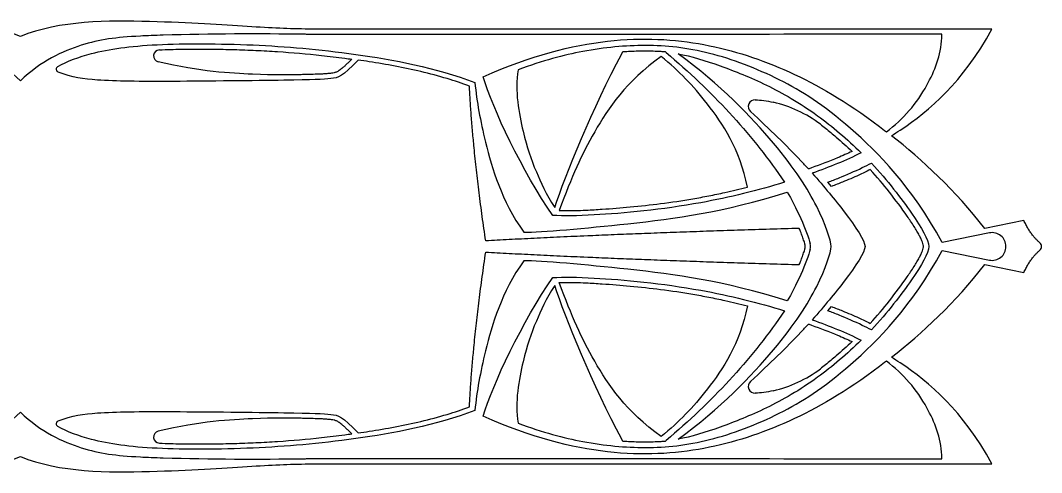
# Model space of a CAD drawing. Header units: millimetres. Extents: x -143 to 143, y -142 to 141.
# Drawn here: x -96.7 to -50.89, y -42.84 to -22.57 of the extents above; entities that cross this region are included whole.
import ezdxf

# ---------------------------------------------------------------- set-up
doc = ezdxf.new("R2010")
doc.units = ezdxf.units.MM
doc.header["$MEASUREMENT"] = 0
doc.layers.add('Layer 03', color=5, linetype='Continuous')

msp = doc.modelspace()

# ---------------------------------------------------------------- linework, layer by layer
at = {"layer": 'Layer 03'}
for p, q in [((-69.728, -24.071), (-69.674, -23.971)), ((-67.781, -23.968), (-67.74, -24.004)), ((-62.562, -29.622), (-62.421, -29.826)), ((-60.32, -30.015), (-60.476, -29.822)), ((-51.691, -31.545), (-53.438, -31.897)), ((-53.236, -32.097), (-55.351, -32.523)), ((-55.351, -32.89), (-53.236, -33.315)), ((-53.438, -33.516), (-51.691, -33.868)), ((-62.421, -35.586), (-62.562, -35.791)), ((-60.476, -35.591), (-60.32, -35.397)), ((-69.674, -41.441), (-69.728, -41.342)), ((-67.74, -41.409), (-67.781, -41.444))]:
    msp.add_line(p, q, dxfattribs=at)
for centre, radius, start, end in [((-86.203, -167.522), 144.345, 89.08945, 91.62306), ((-90.457, -24.161), 0.269, 92.623, 256.6897), ((-94.956, -24.758), 0.139, 119.2658, 248.7387), ((-61.71, -22.369), 6.466, 306.5798, 331.3087), ((-63.747, -26.433), 0.304, 88.0144, 227.5095), ((-64.143, -31.598), 5.491, 52.7266, 77.2725), ((-53.114, -32.706), 0.622, 360, 101.3876), ((-61.84, -32.706), 0.342, 347.339, 12.6629), ((-61.828, -32.706), 0.567, 347.5247, 12.4753), ((-53.114, -32.706), 0.622, 258.6124, 0), ((-51.112, -32.706), 0.217, 360, 49.9147), ((-51.112, -32.706), 0.217, 310.0853, 0), ((-61.71, -43.043), 6.466, 28.6913, 53.4202), ((-64.143, -33.815), 5.491, 282.7275, 307.2734), ((-63.747, -38.979), 0.304, 132.4905, 271.9856), ((-94.956, -40.655), 0.139, 111.2613, 240.7342), ((-90.457, -41.251), 0.269, 103.3103, 267.377), ((-86.203, 102.109), 144.345, 268.37694, 270.91055)]:
    msp.add_arc(centre, radius, start, end, dxfattribs=at)
for points, degree in [([(-96.701, -23.289), (-98.455, -22.572), (-102.867, -22.573), (-107.224, -22.876), (-109.485, -22.986), (-111.636, -22.959), (-140.279, -22.959)], 3), ([(-53.122, -22.959), (-81.766, -22.959), (-83.916, -22.986), (-86.178, -22.876), (-90.535, -22.573), (-94.947, -22.572), (-96.701, -23.289)], 3), ([(-72.736, -30.961), (-72.276, -29.57), (-70.989, -26.405), (-69.728, -24.071)], 3), ([(-64.091, -30.047), (-64.425, -28.34), (-65.996, -26.03), (-67.127, -24.876), (-67.959, -24.183)], 3), ([(-67.74, -24.004), (-65.674, -25.761), (-63.964, -27.581), (-62.562, -29.622)], 3), ([(-60.333, -32.706), (-60.333, -32.444), (-60.827, -30.998), (-62.503, -28.352), (-65.305, -25.457), (-67.201, -24.066)], 3), ([(-72.823, -31.311), (-74.16, -29.388), (-75.536, -26.504), (-75.94, -25.096)], 3), ([(-75.828, -32.457), (-76.408, -28.527), (-76.56, -25.519)], 2), ([(-63.736, -26.13), (-63.497, -26.138), (-63.225, -26.176), (-62.934, -26.242)], 3), ([(-53.438, -31.897), (-54.758, -30.193), (-56.266, -28.811), (-57.627, -27.74)], 3), ([(-58.985, -28.505), (-59.687, -28.855), (-60.401, -29.145), (-61.185, -29.42)], 3), ([(-62.304, -30.269), (-61.95, -30.849), (-61.389, -32.066), (-61.274, -32.584)], 3), ([(-50.972, -32.54), (-51.38, -32.197), (-51.691, -31.545)], 2), ([(-61.764, -31.893), (-70.463, -32.152), (-75.828, -32.457)], 2), ([(-76.56, -39.893), (-76.408, -36.885), (-75.828, -32.956)], 2), ([(-75.828, -32.956), (-70.463, -33.26), (-61.764, -33.519)], 2), ([(-67.201, -41.346), (-65.305, -39.955), (-62.503, -37.06), (-60.827, -34.414), (-60.333, -32.969), (-60.333, -32.706)], 3), ([(-61.274, -32.829), (-61.389, -33.347), (-61.95, -34.563), (-62.304, -35.144)], 3), ([(-51.691, -33.868), (-51.38, -33.215), (-50.972, -32.872)], 2), ([(-57.627, -37.672), (-56.266, -36.601), (-54.758, -35.219), (-53.438, -33.516)], 3), ([(-75.94, -40.316), (-75.536, -38.908), (-74.16, -36.024), (-72.823, -34.101)], 3), ([(-69.728, -41.342), (-70.989, -39.008), (-72.276, -35.842), (-72.736, -34.451)], 3), ([(-64.091, -35.366), (-64.425, -37.073), (-65.996, -39.382), (-67.127, -40.537), (-67.959, -41.229)], 3), ([(-62.562, -35.791), (-63.964, -37.831), (-65.674, -39.652), (-67.74, -41.409)], 3), ([(-61.185, -35.992), (-60.401, -36.268), (-59.687, -36.557), (-58.985, -36.907)], 3), ([(-62.934, -39.17), (-63.225, -39.236), (-63.497, -39.274), (-63.736, -39.283)], 3), ([(-140.279, -42.454), (-111.636, -42.454), (-109.485, -42.426), (-107.224, -42.536), (-102.867, -42.84), (-98.455, -42.84), (-96.701, -42.123)], 3), ([(-96.701, -42.123), (-94.947, -42.84), (-90.535, -42.84), (-86.178, -42.536), (-83.916, -42.426), (-81.766, -42.454), (-53.122, -42.454)], 3)]:
    msp.add_open_spline(points, degree=degree, dxfattribs=at)
for points, knots in [([(-96.701, -25.284), (-97.621, -24.386), (-99.564, -23.515), (-101.162, -23.307), (-102.724, -23.246), (-103.109, -23.235)], [1994.930435, 1994.930435, 1994.930435, 1994.930435, 1999.726117, 2004.521799, 2005.844119, 2005.844119, 2005.844119, 2005.844119]), ([(-90.292, -23.235), (-90.677, -23.246), (-92.239, -23.307), (-93.837, -23.515), (-95.78, -24.386), (-96.701, -25.284)], [1984.016751, 1984.016751, 1984.016751, 1984.016751, 1985.33907, 1990.134752, 1994.930435, 1994.930435, 1994.930435, 1994.930435]), ([(-55.368, -23.195), (-62.244, -23.195), (-70.629, -23.196), (-79.811, -23.201), (-82.391, -23.202), (-83.52, -23.2), (-83.852, -23.196), (-83.909, -23.195)], [1939.660995, 1939.660995, 1939.660995, 1939.660995, 1965.859811, 1971.609209, 1974.646321, 1975.689221, 1975.910084, 1975.910084, 1975.910084, 1975.910084]), ([(-75.94, -25.096), (-73.775, -24.138), (-70.173, -23.235), (-65.963, -23.498), (-62.226, -24.722), (-59.608, -26.229), (-57.962, -27.48), (-57.857, -27.561)], [1906.111253, 1906.111253, 1906.111253, 1906.111253, 1912.635189, 1919.159126, 1925.683062, 1932.206998, 1932.650701, 1932.650701, 1932.650701, 1932.650701]), ([(-57.627, -27.74), (-57.5, -27.66), (-56.045, -26.717), (-54.447, -25.367), (-53.122, -22.959)], [875.232087, 875.232087, 875.232087, 875.232087, 875.81201, 881.836882, 881.836882, 881.836882, 881.836882]), ([(-56.038, -25.473), (-56.018, -25.436), (-55.65, -24.751), (-55.368, -24.011), (-55.368, -23.195)], [1936.194865, 1936.194865, 1936.194865, 1936.194865, 1936.383872, 1939.660995, 1939.660995, 1939.660995, 1939.660995]), ([(-95.024, -24.636), (-94.601, -24.399), (-93.353, -23.942), (-90.901, -23.591), (-86.2, -23.616), (-81.9, -23.985), (-78.076, -24.673), (-76.315, -25.36)], [360.940156, 360.940156, 360.940156, 360.940156, 364.490619, 369.484928, 374.479236, 379.473545, 384.467854, 384.467854, 384.467854, 384.467854]), ([(-55.351, -32.523), (-56.727, -30.012), (-59.749, -26.952), (-62.585, -25.141), (-65.869, -23.887), (-68.661, -23.606), (-71.303, -23.861), (-73.266, -24.369), (-74.38, -24.791)], [1823.538422, 1823.538422, 1823.538422, 1823.538422, 1828.44279, 1833.347157, 1838.251524, 1843.155892, 1848.060259, 1852.426072, 1852.426072, 1852.426072, 1852.426072]), ([(-90.469, -23.892), (-90.3, -23.884), (-89.83, -23.867), (-89.041, -23.853), (-88.095, -23.856), (-87.121, -23.876), (-86.141, -23.912), (-84.83, -23.985), (-83.502, -24.1), (-82.394, -24.235), (-81.942, -24.295), (-81.835, -24.31)], [49.715376, 49.715376, 49.715376, 49.715376, 50.36165, 51.506884, 52.719409, 53.967329, 55.218706, 56.4555, 58.968799, 60.296599, 60.707393, 60.707393, 60.707393, 60.707393]), ([(-67.959, -24.183), (-69.541, -25.325), (-71.129, -27.684), (-71.956, -29.547), (-72.531, -31.091)], [22.981377, 22.981377, 22.981377, 22.981377, 28.366895, 33.752411, 33.752411, 33.752411, 33.752411]), ([(-69.674, -23.971), (-69.561, -23.963), (-69.221, -23.943), (-68.653, -23.931), (-68.135, -23.945), (-67.845, -23.964), (-67.781, -23.968)], [1870.647455, 1870.647455, 1870.647455, 1870.647455, 1871.081095, 1871.9445, 1872.810716, 1873.053552, 1873.053552, 1873.053552, 1873.053552]), ([(-67.201, -24.066), (-66.62, -24.175), (-65.33, -24.575), (-63.278, -25.394), (-61.134, -26.601), (-59.609, -27.893), (-58.985, -28.505)], [263.748139, 263.748139, 263.748139, 263.748139, 266.871486, 269.994832, 273.118179, 275.631133, 275.631133, 275.631133, 275.631133]), ([(-81.545, -24.35), (-82.265, -25.094), (-82.616, -25.2), (-84.089, -25.252), (-90.378, -25.319), (-93.128, -25.299), (-94.391, -25.127), (-95.006, -24.887)], [342.896193, 342.896193, 342.896193, 342.896193, 346.633229, 350.370266, 354.107302, 357.844339, 360.540683, 360.540683, 360.540683, 360.540683]), ([(-81.835, -24.31), (-81.892, -24.367), (-81.989, -24.463), (-82.122, -24.588), (-82.227, -24.681), (-82.318, -24.755), (-82.397, -24.811), (-82.464, -24.854), (-82.523, -24.884), (-82.576, -24.906), (-82.648, -24.927), (-82.732, -24.94), (-82.856, -24.953), (-83.012, -24.966), (-83.23, -24.978), (-83.504, -24.989), (-83.83, -24.998), (-84.066, -25.004), (-84.188, -25.006), (-85.775, -25.029), (-88.63, -24.87), (-90.519, -24.423)], [26.801402, 26.801402, 26.801402, 26.801402, 28.597809, 29.815059, 30.843563, 31.70154, 32.408917, 32.98599, 33.46103, 33.872579, 34.259869, 35.119334, 35.757934, 37.017799, 38.587834, 40.578426, 43.097304, 45.801402, 46.801402, 47.801402, 48.735911, 48.735911, 48.735911, 48.735911]), ([(-76.56, -25.519), (-76.888, -25.396), (-77.607, -25.155), (-79.102, -24.757), (-80.44, -24.513), (-81.383, -24.373), (-81.545, -24.35)], [336.380729, 336.380729, 336.380729, 336.380729, 337.71735, 339.266785, 342.272678, 342.896193, 342.896193, 342.896193, 342.896193]), ([(-74.38, -24.791), (-74.536, -25.714), (-74.137, -27.824), (-73.691, -29.107), (-73.12, -30.353), (-72.736, -30.961)], [1852.426072, 1852.426072, 1852.426072, 1852.426072, 1855.523387, 1858.620703, 1860.941161, 1860.941161, 1860.941161, 1860.941161]), ([(-76.315, -25.36), (-76.225, -26.235), (-75.9, -28.02), (-75.123, -30.645), (-74.124, -32.066)], [384.467854, 384.467854, 384.467854, 384.467854, 388.571022, 393.476825, 393.476825, 393.476825, 393.476825]), ([(-61.357, -29.23), (-61.466, -29.11), (-62.211, -28.305), (-63.069, -27.466), (-63.952, -26.657)], [34.341514, 34.341514, 34.341514, 34.341514, 34.893599, 38.011925, 38.011925, 38.011925, 38.011925]), ([(-60.818, -27.228), (-60.743, -27.286), (-60.502, -27.473), (-60.019, -27.868), (-59.625, -28.222), (-59.393, -28.441)], [43.043679, 43.043679, 43.043679, 43.043679, 43.40389, 44.206068, 45.420596, 45.420596, 45.420596, 45.420596]), ([(-59.393, -28.441), (-59.608, -28.542), (-60.206, -28.808), (-60.866, -29.058), (-61.308, -29.213), (-61.357, -29.23)], [31.652443, 31.652443, 31.652443, 31.652443, 32.558665, 34.143334, 34.341514, 34.341514, 34.341514, 34.341514]), ([(-60.476, -29.822), (-60.309, -29.759), (-59.79, -29.558), (-59.14, -29.274), (-58.666, -29.039), (-58.531, -28.969)], [102.406071, 102.406071, 102.406071, 102.406071, 103.087521, 104.525804, 105.105161, 105.105161, 105.105161, 105.105161]), ([(-58.583, -29.26), (-58.753, -29.345), (-59.162, -29.541), (-59.742, -29.791), (-60.153, -29.952), (-60.32, -30.015)], [99.683395, 99.683395, 99.683395, 99.683395, 100.408501, 101.410146, 102.090071, 102.090071, 102.090071, 102.090071]), ([(-56.194, -32.706), (-56.194, -32.695), (-56.196, -32.67), (-56.207, -32.607), (-56.238, -32.506), (-56.298, -32.364), (-56.382, -32.197), (-56.49, -32.009), (-56.669, -31.719), (-57.068, -31.128), (-57.707, -30.263), (-58.282, -29.586), (-58.583, -29.26)], [94.320348, 94.320348, 94.320348, 94.320348, 94.361038, 94.416194, 94.566153, 94.763177, 95.002015, 95.278127, 95.588375, 96.299509, 97.995584, 99.683395, 99.683395, 99.683395, 99.683395]), ([(-58.531, -28.969), (-57.802, -29.743), (-56.578, -31.352), (-55.958, -32.405), (-55.958, -32.706)], [71.075138, 71.075138, 71.075138, 71.075138, 74.18199, 77.305337, 77.305337, 77.305337, 77.305337]), ([(-61.185, -29.42), (-60.637, -30.032), (-59.534, -31.376), (-58.814, -32.455), (-58.814, -32.706)], [206.800759, 206.800759, 206.800759, 206.800759, 209.634996, 213.313643, 213.313643, 213.313643, 213.313643]), ([(-62.421, -29.826), (-63.602, -30.187), (-66.608, -30.938), (-70.66, -31.312), (-72.333, -31.349), (-72.823, -31.311)], [1883.205506, 1883.205506, 1883.205506, 1883.205506, 1887.711103, 1893.735975, 1897.217326, 1897.217326, 1897.217326, 1897.217326]), ([(-72.531, -31.091), (-72.44, -31.094), (-72.203, -31.099), (-71.804, -31.094), (-71.25, -31.073), (-70.427, -31.026), (-69.309, -30.937), (-67.957, -30.787), (-66.78, -30.614), (-65.821, -30.438), (-65.002, -30.268), (-64.426, -30.131), (-64.091, -30.047)], [33.752411, 33.752411, 33.752411, 33.752411, 34.097183, 34.653989, 35.275541, 36.20693, 37.795288, 39.547857, 41.392033, 42.326622, 43.261121, 44.579876, 44.579876, 44.579876, 44.579876]), ([(-74.124, -32.066), (-73.324, -32.066), (-69.175, -31.695), (-65.22, -31.179), (-62.304, -30.269)], [393.476825, 393.476825, 393.476825, 393.476825, 400.415181, 408.163513, 408.163513, 408.163513, 408.163513]), ([(-61.505, -32.631), (-61.506, -32.627), (-61.515, -32.587), (-61.544, -32.482), (-61.603, -32.305), (-61.68, -32.099), (-61.737, -31.958), (-61.764, -31.893)], [308.6420547, 308.6420547, 308.6420547, 308.6420547, 308.6578348, 308.7968472, 309.0583211, 309.3677889, 309.6358711, 309.6358711, 309.6358711, 309.6358711]), ([(-74.38, -40.621), (-73.266, -41.044), (-71.303, -41.551), (-68.661, -41.807), (-65.869, -41.525), (-62.585, -40.272), (-59.749, -38.461), (-56.727, -35.4), (-55.351, -32.89)], [1786.271293, 1786.271293, 1786.271293, 1786.271293, 1790.637106, 1795.541473, 1800.445841, 1805.350208, 1810.254575, 1815.158943, 1815.158943, 1815.158943, 1815.158943]), ([(-61.764, -33.519), (-61.737, -33.454), (-61.68, -33.313), (-61.603, -33.107), (-61.544, -32.93), (-61.515, -32.825), (-61.506, -32.785), (-61.505, -32.781)], [307.4560005, 307.4560005, 307.4560005, 307.4560005, 307.7240827, 308.0335505, 308.2950244, 308.4340367, 308.4498315, 308.4498315, 308.4498315, 308.4498315]), ([(-58.814, -32.706), (-58.814, -32.957), (-59.534, -34.037), (-60.637, -35.38), (-61.185, -35.992)], [213.313643, 213.313643, 213.313643, 213.313643, 216.99229, 219.826527, 219.826527, 219.826527, 219.826527]), ([(-58.583, -36.152), (-58.282, -35.827), (-57.707, -35.149), (-57.068, -34.284), (-56.669, -33.693), (-56.49, -33.403), (-56.382, -33.215), (-56.298, -33.048), (-56.238, -32.907), (-56.207, -32.806), (-56.196, -32.742), (-56.194, -32.717), (-56.194, -32.706)], [88.957302, 88.957302, 88.957302, 88.957302, 90.645113, 92.341188, 93.052321, 93.36257, 93.638682, 93.87752, 94.074544, 94.224503, 94.279658, 94.320348, 94.320348, 94.320348, 94.320348]), ([(-55.958, -32.706), (-55.958, -33.008), (-56.578, -34.061), (-57.802, -35.67), (-58.531, -36.443)], [77.305337, 77.305337, 77.305337, 77.305337, 80.428683, 83.535535, 83.535535, 83.535535, 83.535535]), ([(-74.124, -33.346), (-75.123, -34.768), (-75.9, -37.393), (-76.225, -39.178), (-76.315, -40.052)], [223.615047, 223.615047, 223.615047, 223.615047, 228.520849, 232.624018, 232.624018, 232.624018, 232.624018]), ([(-62.304, -35.144), (-65.22, -34.233), (-69.175, -33.717), (-73.324, -33.346), (-74.124, -33.346)], [208.928358, 208.928358, 208.928358, 208.928358, 216.67669, 223.615047, 223.615047, 223.615047, 223.615047]), ([(-72.823, -34.101), (-72.333, -34.064), (-70.66, -34.101), (-66.608, -34.474), (-63.602, -35.225), (-62.421, -35.586)], [1741.480039, 1741.480039, 1741.480039, 1741.480039, 1744.96139, 1750.986262, 1755.491859, 1755.491859, 1755.491859, 1755.491859]), ([(-72.531, -34.322), (-72.44, -34.318), (-72.203, -34.314), (-71.804, -34.318), (-71.25, -34.339), (-70.427, -34.386), (-69.309, -34.476), (-67.957, -34.625), (-66.78, -34.799), (-65.821, -34.974), (-65.002, -35.145), (-64.426, -35.281), (-64.091, -35.366)], [33.752411, 33.752411, 33.752411, 33.752411, 34.097183, 34.653989, 35.275541, 36.206931, 37.795288, 39.547858, 41.392034, 42.326622, 43.261121, 44.579876, 44.579876, 44.579876, 44.579876]), ([(-67.959, -41.229), (-69.541, -40.087), (-71.129, -37.729), (-71.956, -35.865), (-72.531, -34.322)], [53.763533, 53.763533, 53.763533, 53.763533, 59.149051, 64.534568, 64.534568, 64.534568, 64.534568]), ([(-72.736, -34.451), (-73.12, -35.059), (-73.691, -36.305), (-74.137, -37.589), (-74.536, -39.698), (-74.38, -40.621)], [1777.756204, 1777.756204, 1777.756204, 1777.756204, 1780.076662, 1783.173978, 1786.271293, 1786.271293, 1786.271293, 1786.271293]), ([(-58.531, -36.443), (-58.666, -36.374), (-59.14, -36.138), (-59.79, -35.855), (-60.309, -35.653), (-60.476, -35.591)], [83.535535, 83.535535, 83.535535, 83.535535, 84.114893, 85.553175, 86.234626, 86.234626, 86.234626, 86.234626]), ([(-60.32, -35.397), (-60.153, -35.46), (-59.742, -35.621), (-59.162, -35.871), (-58.753, -36.067), (-58.583, -36.152)], [86.550626, 86.550626, 86.550626, 86.550626, 87.23055, 88.232196, 88.957302, 88.957302, 88.957302, 88.957302]), ([(-63.952, -38.755), (-63.069, -37.946), (-62.211, -37.107), (-61.466, -36.302), (-61.357, -36.182)], [24.274842, 24.274842, 24.274842, 24.274842, 27.393168, 27.945253, 27.945253, 27.945253, 27.945253]), ([(-61.357, -36.182), (-61.308, -36.199), (-60.866, -36.354), (-60.206, -36.605), (-59.608, -36.87), (-59.393, -36.972)], [27.945253, 27.945253, 27.945253, 27.945253, 28.143433, 29.728102, 30.634323, 30.634323, 30.634323, 30.634323]), ([(-58.985, -36.907), (-59.609, -37.519), (-61.134, -38.812), (-63.278, -40.018), (-65.33, -40.837), (-66.62, -41.237), (-67.201, -41.346)], [223.065687, 223.065687, 223.065687, 223.065687, 225.57864, 228.701987, 231.825334, 234.94868, 234.94868, 234.94868, 234.94868]), ([(-59.393, -36.972), (-59.625, -37.191), (-60.019, -37.544), (-60.502, -37.94), (-60.743, -38.127), (-60.818, -38.184)], [30.634323, 30.634323, 30.634323, 30.634323, 31.848852, 32.651029, 33.01124, 33.01124, 33.01124, 33.01124]), ([(-57.857, -37.851), (-57.962, -37.933), (-59.608, -39.184), (-62.226, -40.691), (-65.963, -41.915), (-70.173, -42.177), (-73.775, -41.275), (-75.94, -40.316)], [1706.046664, 1706.046664, 1706.046664, 1706.046664, 1706.490367, 1713.014303, 1719.538239, 1726.062176, 1732.586112, 1732.586112, 1732.586112, 1732.586112]), ([(-53.122, -42.454), (-54.447, -40.045), (-56.045, -38.695), (-57.5, -37.752), (-57.627, -37.672)], [849.230906, 849.230906, 849.230906, 849.230906, 855.255778, 855.835702, 855.835702, 855.835702, 855.835702]), ([(-103.109, -42.178), (-102.724, -42.167), (-101.162, -42.105), (-99.564, -41.897), (-97.621, -41.026), (-96.701, -40.128)], [1632.853246, 1632.853246, 1632.853246, 1632.853246, 1634.175565, 1638.971248, 1643.76693, 1643.76693, 1643.76693, 1643.76693]), ([(-96.701, -40.128), (-95.78, -41.026), (-93.837, -41.897), (-92.239, -42.105), (-90.677, -42.167), (-90.292, -42.178)], [1643.76693, 1643.76693, 1643.76693, 1643.76693, 1648.562613, 1653.358295, 1654.680614, 1654.680614, 1654.680614, 1654.680614]), ([(-76.315, -40.052), (-78.076, -40.739), (-81.9, -41.428), (-86.2, -41.797), (-90.901, -41.821), (-93.353, -41.471), (-94.601, -41.013), (-95.024, -40.776)], [232.624018, 232.624018, 232.624018, 232.624018, 237.618326, 242.612635, 247.606944, 252.601252, 256.151715, 256.151715, 256.151715, 256.151715]), ([(-95.006, -40.525), (-94.391, -40.286), (-93.128, -40.114), (-90.378, -40.093), (-84.089, -40.16), (-82.616, -40.213), (-82.265, -40.318), (-81.545, -41.062)], [256.551189, 256.551189, 256.551189, 256.551189, 259.247532, 262.984569, 266.721605, 270.458642, 274.195679, 274.195679, 274.195679, 274.195679]), ([(-81.545, -41.062), (-81.383, -41.039), (-80.44, -40.9), (-79.102, -40.655), (-77.607, -40.258), (-76.888, -40.017), (-76.56, -39.893)], [274.195679, 274.195679, 274.195679, 274.195679, 274.819194, 277.825087, 279.374522, 280.711143, 280.711143, 280.711143, 280.711143]), ([(-55.368, -42.218), (-55.368, -41.401), (-55.65, -40.661), (-56.018, -39.976), (-56.038, -39.939)], [1699.03637, 1699.03637, 1699.03637, 1699.03637, 1702.313493, 1702.5025, 1702.5025, 1702.5025, 1702.5025]), ([(-81.835, -41.103), (-81.892, -41.045), (-81.989, -40.949), (-82.122, -40.824), (-82.227, -40.732), (-82.318, -40.658), (-82.397, -40.601), (-82.464, -40.559), (-82.523, -40.528), (-82.576, -40.506), (-82.648, -40.485), (-82.732, -40.472), (-82.856, -40.459), (-83.012, -40.446), (-83.23, -40.434), (-83.504, -40.423), (-83.83, -40.414), (-84.066, -40.409), (-84.188, -40.406), (-85.775, -40.383), (-88.63, -40.543), (-90.519, -40.989)], [60.707393, 60.707393, 60.707393, 60.707393, 62.5038, 63.72105, 64.749554, 65.607531, 66.314908, 66.891981, 67.367021, 67.77857, 68.16586, 69.025325, 69.663924, 70.92379, 72.493825, 74.484417, 77.003295, 79.707393, 80.707393, 81.707393, 82.641902, 82.641902, 82.641902, 82.641902]), ([(-90.469, -41.52), (-90.3, -41.528), (-89.83, -41.546), (-89.041, -41.559), (-88.095, -41.556), (-87.121, -41.537), (-86.141, -41.5), (-84.83, -41.428), (-83.502, -41.312), (-82.394, -41.178), (-81.942, -41.117), (-81.835, -41.103)], [49.715376, 49.715376, 49.715376, 49.715376, 50.36165, 51.506884, 52.719409, 53.967329, 55.218706, 56.4555, 58.968799, 60.296599, 60.707393, 60.707393, 60.707393, 60.707393]), ([(-67.781, -41.444), (-67.845, -41.449), (-68.135, -41.467), (-68.653, -41.482), (-69.221, -41.469), (-69.561, -41.449), (-69.674, -41.441)], [1765.643813, 1765.643813, 1765.643813, 1765.643813, 1765.88665, 1766.752865, 1767.61627, 1768.04991, 1768.04991, 1768.04991, 1768.04991]), ([(-83.909, -42.217), (-83.852, -42.216), (-83.52, -42.212), (-82.391, -42.21), (-79.811, -42.212), (-70.629, -42.216), (-62.244, -42.217), (-55.368, -42.218)], [1662.787281, 1662.787281, 1662.787281, 1662.787281, 1663.008144, 1664.051044, 1667.088156, 1672.837555, 1699.03637, 1699.03637, 1699.03637, 1699.03637])]:
    msp.add_open_spline(points, degree=3, knots=knots, dxfattribs=at)

doc.saveas('drawing.dxf')
